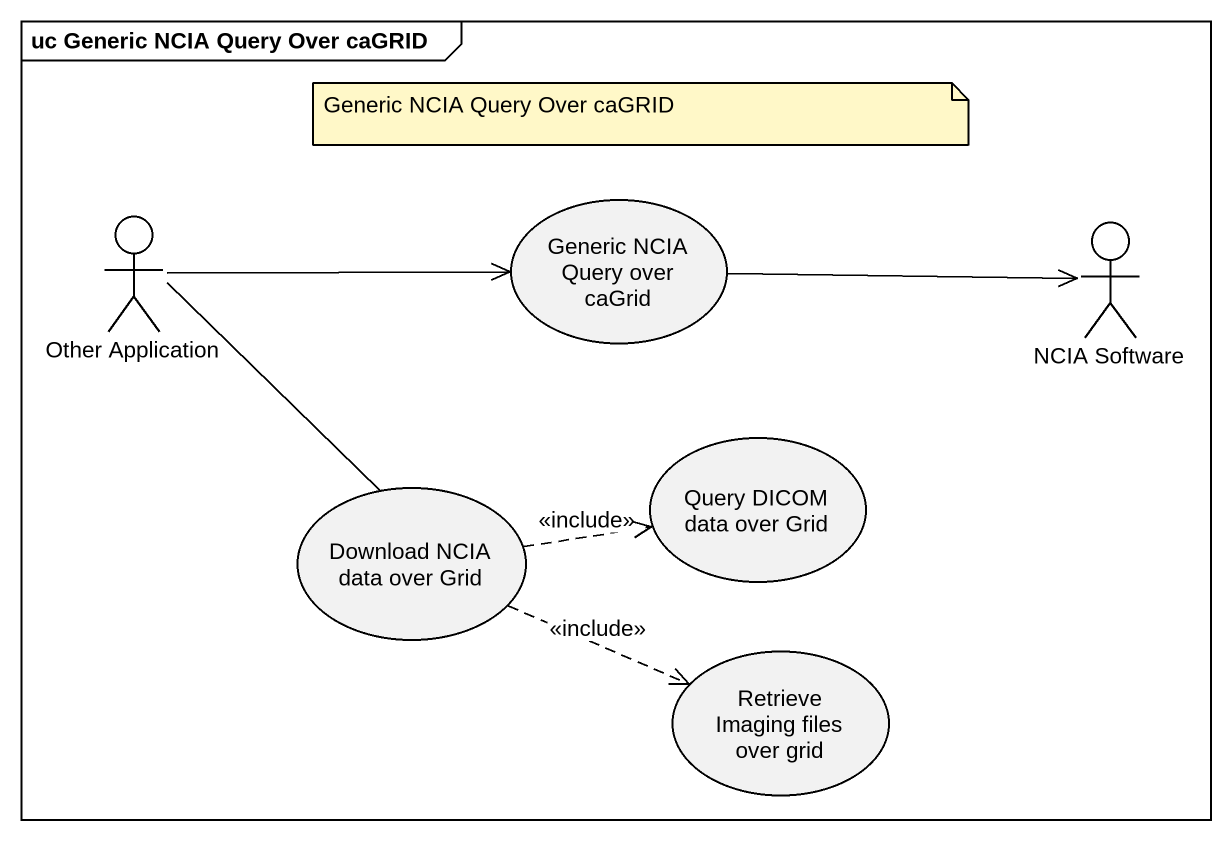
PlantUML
@startuml
mainframe uc Generic NCIA Query Over caGRID
actor "Other Application" as Other_Application
usecase "Generic NCIA Query over caGrid" as Generic_NCIA_Query_over
actor "NCIA Software" as NCIA_Software
usecase "Query DICOM data over Grid" as Query_DICOM_data_over_Grid
usecase "Download NCIA data over Grid" as Download_NCIA_data_over_Grid
usecase "Retrieve Imaging files over grid" as Retrieve_Imaging_files_over
Other_Application -right-> Generic_NCIA_Query_over
Other_Application -- Download_NCIA_data_over_Grid
Generic_NCIA_Query_over -right-> NCIA_Software
Download_NCIA_data_over_Grid .right.> Query_DICOM_data_over_Grid : <<include>>
Download_NCIA_data_over_Grid .right.> Retrieve_Imaging_files_over : <<include>>
note as N1
  Generic NCIA Query Over caGRID
end note
@enduml
